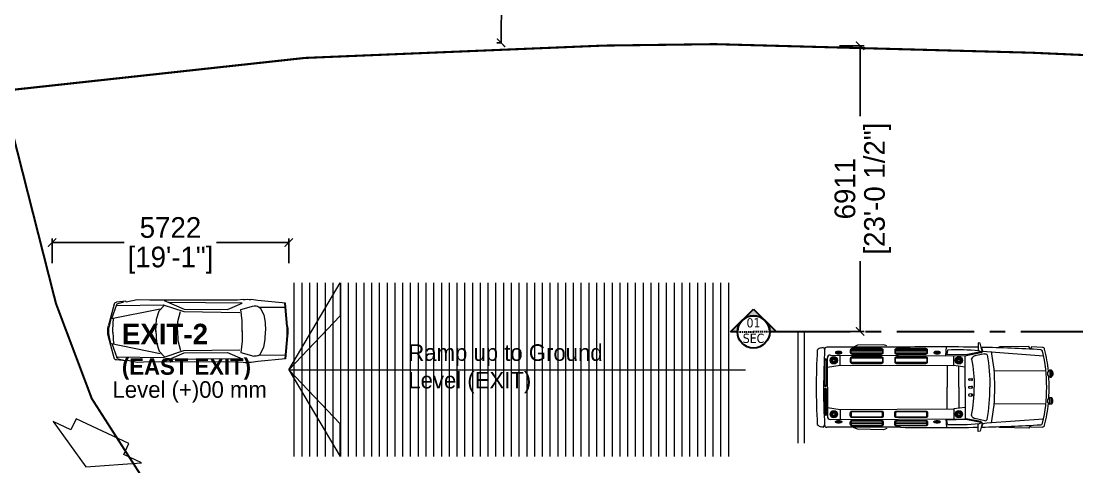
# Model space of a CAD drawing. Header units: millimetres. Extents: x 221017 to 6120115, y -1189702 to 83047459.
# Drawn here: x 2959537 to 2985056, y 68119 to 78901 of the extents above; entities that cross this region are included whole.
import ezdxf

# ---------------------------------------------------------------- set-up
doc = ezdxf.new("R2010")
doc.units = ezdxf.units.MM
doc.header["$LTSCALE"] = 150
doc.header["$MEASUREMENT"] = 0
doc.header["$PDMODE"] = 35
doc.header["$PDSIZE"] = -20
for name, pattern in [('BORDER', [1.75, 0.5, -0.25, 0.5, -0.25, 0, -0.25]), ('CENTERX2', [4, 2.5, -0.5, 0.5, -0.5]), ('HIDDEN', [0.375, 0.25, -0.125])]:
    doc.linetypes.add(name, pattern=pattern)
doc.layers.get('0').update_dxf_attribs({"linetype": 'CONTINUOUS', "lineweight": 9})
doc.layers.get('DEFPOINTS').update_dxf_attribs({"linetype": 'HIDDEN'})
for name, color, linetype, lineweight in [('CAR', 32, 'CONTINUOUS', 9), ('DIM', 7, 'CONTINUOUS', 13), ('FUR', 8, 'CONTINUOUS', 5), ('RAMP', 251, 'CONTINUOUS', 5), ('section line', 254, 'CONTINUOUS', 30), ('SQ FT', 7, 'CONTINUOUS', 9)]:
    doc.layers.add(name, color=color, linetype=linetype, lineweight=lineweight)
doc.layers.add('Propoerty Line', color=3, linetype='BORDER')
doc.layers.add('TEXT', color=7, linetype='CONTINUOUS')
doc.styles.get("Standard").update_dxf_attribs({"font": 'GOTHIC.TTF', "width": 0.8})
doc.styles.add('Tahoma', font='tahoma.ttf')
doc.styles.add('Text Layout', font='GOTHIC.TTF')
doc.dimstyles.new('scale 50mm NEW', dxfattribs={"dimscale": 0, "dimtxt": 500, "dimasz": 200, "dimexe": 100, "dimexo": 100, "dimgap": 100, "dimtad": 0, "dimdec": 0, "dimzin": 1, "dimdsep": 46, "dimtxsty": 'Text Layout', "dimblk": 'ARCHTICK', "dimcen": 0.09, "dimclrd": 256, "dimclre": 256, "dimadec": 0, "dimazin": 0, "dimtfac": 1, "dimtdec": 0, "dimtmove": 1, "dimatfit": 0, "dimfxl": 0, "dimtolj": 1, "dimtzin": 0, "dimarcsym": 0})

# ---------------------------------------------------------------- blocks, each defined once
blk = doc.blocks.new('CAR2')
for p, q in [((-87.4, 23.1), (-92.9, 3)), ((-89.6, 9.5), (-84.9, 22.8)), ((-76.3, 25.9), (-85.2, 25)), ((-85, 22), (-40.8, 22.6)), ((-83.7, 23.9), (-78.1, 25.4)), ((-76.1, 25), (-76.3, 25.9)), ((-65.7, 27.4), (-76, 25.2)), ((-53.4, 26.8), (-65.7, 27.4)), ((29.8, 27.1), (-53.4, 26.8)), ((-44.6, 16.8), (-39.5, 22.2)), ((-40.8, 22.6), (-21.1, 16.2)), ((-40, 26.7), (-21, 18.4)), ((34.4, 24.1), (-35.4, 24.7)), ((20.4, 18), (34.4, 24.1)), ((35.3, 27.6), (29.8, 27.1)), ((33, 18), (45.5, 21.4)), ((49.3, 26.5), (42.7, 27.5)), ((75.5, 23.9), (49.3, 26.5)), ((49.7, 20.8), (51.5, 19.6)), ((51.1, 20.3), (74.8, 20.4)), ((51.1, 20.3), (54.8, 12.9)), ((76.6, 2), (74.7, 23.9)), ((77.4, 2), (75.5, 23.9)), ((-91.4, 9.2), (-43.8, 18.8)), ((-47.1, 8.9), (-44.6, 16.8)), ((-26.9, 6.5), (-24.4, 16.2)), ((-21.1, 16.2), (32, 15.4)), ((-21, 18.4), (20.4, 18)), ((34.1, 7.3), (33, 18)), ((54.8, 12.9), (56.1, 5.6)), ((-90.5, 9.3), (-92.1, 1.9)), ((-88.8, -1.2), (-88.1, 9.8)), ((-47.8, -3), (-47.1, 8.9)), ((-27.3, -2.9), (-26.9, 6.5)), ((34.3, -2.7), (34.1, 7.3)), ((56.1, 5.6), (56.4, -2.2)), ((-87.4, -28), (-92.9, -7.9)), ((-90.5, -14.2), (-92.1, -6.7)), ((-88.8, -3.7), (-88.1, -14.7)), ((-47.8, -1.9), (-47.1, -13.8)), ((-27.3, -2), (-26.9, -11.4)), ((34.3, -2.1), (34.1, -12.2)), ((56.1, -10.5), (56.4, -2.7)), ((76.6, -6.8), (74.7, -28.7)), ((77.4, -6.8), (75.5, -28.8)), ((-91.4, -14), (-43.8, -23.6)), ((-89.6, -14.3), (-84.9, -27.6)), ((-47.1, -13.8), (-44.6, -21.6)), ((-26.9, -11.4), (-24.4, -21)), ((34.1, -12.2), (33, -22.8)), ((51.1, -25.1), (54.8, -17.7)), ((54.8, -17.7), (56.1, -10.5)), ((-76.3, -30.8), (-85.2, -29.9)), ((-85, -26.8), (-40.8, -27.5)), ((-83.7, -28.7), (-78.1, -30.3)), ((-76.1, -29.8), (-76.3, -30.8)), ((-65.7, -32.2), (-76, -30)), ((-44.6, -21.6), (-39.5, -27)), ((-40.8, -27.5), (-21.1, -21)), ((-40, -31.6), (-21, -23.2)), ((34.4, -28.9), (-35.4, -29.5)), ((-21.1, -21), (32, -20.2)), ((-21, -23.2), (20.4, -22.8)), ((20.4, -22.8), (34.4, -28.9)), ((33, -22.8), (45.5, -26.3)), ((75.5, -28.8), (49.3, -31.4)), ((49.7, -25.6), (51.5, -24.5)), ((51.1, -25.1), (74.8, -25.2)), ((-53.4, -31.7), (-65.7, -32.2)), ((29.8, -31.9), (-53.4, -31.7)), ((35.3, -32.5), (29.8, -31.9)), ((49.3, -31.4), (42.7, -32.3))]:
    blk.add_line(p, q)
for centre, radius, start, end in [((-85, 22.5), 2.57, 95.8102, 164.6615), ((-83.3, 22.2), 1.71, 105.4862, 160.7894), ((38.3, -3.1), 30.8, 81.9284, 95.6257), ((46.9, 16.5), 5.14, 56.2641, 105.5306), ((-73.1, -2.4), 20.5, 164.6615, 195.3385), ((-72, -2.4), 20.5, 167.9052, 192.0948), ((25.4, -2.4), 51.4, 355.0592, 4.9408), ((26.2, -2.4), 51.4, 355.0592, 4.9408), ((-68.3, -2.4), 20.5, 176.4735, 183.5265), ((-85, -27.3), 2.57, 195.3385, 264.1898), ((-83.3, -27.1), 1.71, 199.2106, 254.5138), ((46.9, -21.3), 5.14, 254.4694, 303.7359), ((38.3, -1.8), 30.8, 264.3743, 278.0716)]:
    blk.add_arc(centre, radius, start, end)
blk = doc.blocks.new('*X24')
at = {"color": 0}
for p, q in [((46760, 29240), (46760, 29299)), ((46770, 29215), (46770, 29323)), ((46780, 29200), (46780, 29338)), ((46790, 29189), (46790, 29349))]:
    blk.add_line(p, q, dxfattribs=at)
blk = doc.blocks.new('*X25')
at = {"color": 0}
for p, q in [((32130, 20321), (32130, 20396)), ((32140, 20306), (32140, 20411)), ((32150, 20296), (32150, 20421)), ((32160, 20288), (32160, 20429)), ((32170, 20283), (32170, 20434)), ((32180, 20379), (32180, 20438)), ((32180, 20279), (32180, 20341)), ((32190, 20387), (32190, 20440)), ((32190, 20277), (32190, 20332)), ((32200, 20390), (32200, 20441)), ((32200, 20276), (32200, 20329)), ((32210, 20390), (32210, 20441)), ((32210, 20276), (32210, 20330)), ((32220, 20386), (32220, 20440)), ((32220, 20277), (32220, 20333)), ((32230, 20376), (32230, 20437)), ((32230, 20280), (32230, 20343)), ((32240, 20284), (32240, 20433)), ((32250, 20290), (32250, 20428)), ((32260, 20297), (32260, 20420)), ((32270, 20308), (32270, 20409)), ((32280, 20325), (32280, 20392))]:
    blk.add_line(p, q, dxfattribs=at)
blk = doc.blocks.new('*X26')
at = {"color": 0}
for p, q in [((32570, 19721), (32570, 19748)), ((32580, 19715), (32580, 19754)), ((32590, 19712), (32590, 19758)), ((32600, 19709), (32600, 19761)), ((32610, 19707), (32610, 19763)), ((32620, 19706), (32620, 19764)), ((32630, 19705), (32630, 19765)), ((32640, 19705), (32640, 19765)), ((32650, 19705), (32650, 19765)), ((32660, 19706), (32660, 19764)), ((32670, 19707), (32670, 19763)), ((32680, 19709), (32680, 19761)), ((32690, 19711), (32690, 19758)), ((32700, 19715), (32700, 19754)), ((32710, 19721), (32710, 19748))]:
    blk.add_line(p, q, dxfattribs=at)
blk = doc.blocks.new('*X23')
at = {"color": 0}
for p, q in [((48730, 30344), (48730, 30372)), ((48740, 30335), (48740, 30381))]:
    blk.add_line(p, q, dxfattribs=at)
blk = doc.blocks.new('ambulance')
at = {"color": 251}
for p, q in [((259, 2067), (526, 2080)), ((526, 2080), (550, 2024)), ((5626, 2072), (5602, 2014)), ((5678, 2055), (5626, 2072)), ((1772, 1933), (1724, 1976)), ((1768, 1954), (2138, 1883)), ((5459, 1879), (2125, 1862)), ((2138, 1883), (2601, 1894)), ((2153, 1088), (2153, 1863)), ((2433, 1618), (2433, 1859)), ((3095, 1977), (3861, 1977)), ((3095, 1974), (3861, 1974)), ((3743, 2071), (5550, 2071)), ((4185, 1977), (4951, 1977)), ((4185, 1974), (4951, 1974)), ((5222, 1631), (5222, 1877)), ((2153, 1583), (2433, 1618)), ((2307, 1088), (2307, 1602)), ((5222, 1631), (2433, 1618)), ((2597, 1619), (2597, 1088)), ((5527, 1583), (5222, 1631)), ((5532, 1088), (5532, 1807)), ((2059, 1297), (1986, 1305)), ((1986, 1305), (1986, 1251)), ((1986, 1251), (2059, 1259)), ((1986, 1061), (1986, 1115)), ((1986, 1115), (2059, 1107)), ((2059, 1069), (1986, 1061)), ((2153, 1088), (2153, 314)), ((2307, 1088), (2307, 574)), ((2597, 558), (2597, 1088)), ((5532, 1088), (5532, 370)), ((1986, 925), (2059, 917)), ((1986, 871), (1986, 925)), ((2059, 879), (1986, 871)), ((2153, 593), (2433, 558)), ((5222, 545), (2433, 558)), ((2433, 558), (2433, 317)), ((5527, 593), (5222, 545)), ((5222, 545), (5222, 299)), ((1768, 223), (2138, 293)), ((5459, 298), (2125, 314)), ((2138, 293), (2601, 282)), ((259, 109), (526, 97)), ((526, 97), (550, 153)), ((1772, 243), (1724, 200)), ((3095, 203), (3861, 203)), ((3095, 200), (3861, 200)), ((3743, 105), (5550, 105)), ((4185, 203), (4951, 203)), ((4185, 200), (4951, 200)), ((5626, 104), (5602, 162)), ((5678, 121), (5626, 104))]:
    blk.add_line(p, q, dxfattribs=at)
for points in [[(550, 2024), (594, 2092), (1302, 2080), (1362, 2058)], [(2631, 1866), (2612, 2078)], [(4075, 2103), (4160, 2130), (4797, 2119), (4892, 2073)], [(1620, 1963), (229, 1861)], [(1724, 1976), (1620, 1963)], [(1671, 1910), (1914, 1857)], [(1724, 1976), (1749, 2070)], [(1772, 1933), (2125, 1862)], [(2583, 1999), (2601, 1894)], [(1998, 1777), (1998, 1783)], [(1443, 1499), (173, 1488)], [(1443, 677), (173, 688)], [(1620, 213), (229, 315)], [(1671, 266), (1914, 320)], [(1772, 243), (2125, 314)], [(1998, 399), (1998, 394)], [(2583, 177), (2601, 282)], [(2631, 310), (2612, 98)], [(550, 153), (594, 84), (1302, 96), (1362, 118)], [(1724, 200), (1620, 213)], [(1724, 200), (1749, 106)], [(4075, 73), (4160, 47), (4797, 57), (4892, 104)]]:
    blk.add_lwpolyline(points, dxfattribs=at)
for points in [[(1782, 2167), (1834, 2176), (1838, 1995), (1771, 1959), (1735, 1974)], [(74, 1340), (38, 1340), (38, 1506), (74, 1506)], [(74, 837), (38, 837), (38, 670), (74, 670)], [(1782, 9), (1834, 0), (1838, 181), (1771, 217), (1735, 202)]]:
    blk.add_lwpolyline(points, close=True, dxfattribs=at)
for points in [[(1617, 1883, 0.047848), (1546, 1088, 0.101627)], [(1678, 1908, 0.400157), (1617, 1883, -0.493065)], [(1901, 1862, -0.29053), (1998, 1783, 0.723643)], [(1998, 1777, 0.054128), (1930, 1088, 3.537288)], [(1617, 293, -0.047848), (1546, 1088, -0.101627)], [(1998, 399, -0.054128), (1930, 1088, -3.537288)], [(1678, 269, -0.400157), (1617, 293, 0.493065)], [(1901, 314, 0.29053), (1998, 394, -0.723643)]]:
    blk.add_lwpolyline(points, format="xyb", dxfattribs=at)
for points in [[(2762, 1937, -0.210212), (2767, 1947, -0.095057), (2786, 1959, -0.051773), (2809, 1965, -0.039024), (2841, 1967, -0.039024), (2874, 1965, -0.051773), (2897, 1959, -0.095057), (2916, 1947, -0.210212), (2920, 1937, -0.210212), (2916, 1928, -0.095057), (2897, 1916, -0.051773), (2874, 1910, -0.039024), (2841, 1907, -0.039024), (2809, 1910, -0.051773), (2786, 1916, -0.095057), (2767, 1928, -0.210212)], [(3115, 1904, -0.414214), (3075, 1944), (3075, 1997, -0.414214), (3115, 2037), (3841, 2037, -0.414214), (3881, 1997), (3881, 1944, -0.414214), (3841, 1904)], [(3115, 1675, -0.414214), (3075, 1715), (3075, 1793, -0.414214), (3115, 1833), (3841, 1833, -0.414214), (3881, 1793), (3881, 1715, -0.414214), (3841, 1675)], [(3115, 2017, 0.414214), (3095, 1997), (3095, 1944, 0.414214), (3115, 1924), (3841, 1924, 0.414214), (3861, 1944), (3861, 1997, 0.414214), (3841, 2017)], [(3115, 1813, 0.414214), (3095, 1793), (3095, 1715, 0.414214), (3115, 1695), (3841, 1695, 0.414214), (3861, 1715), (3861, 1793, 0.414214), (3841, 1813)], [(4205, 1904, -0.414214), (4165, 1944), (4165, 1997, -0.414214), (4205, 2037), (4931, 2037, -0.414214), (4971, 1997), (4971, 1944, -0.414214), (4931, 1904)], [(4205, 1675, -0.414214), (4165, 1715), (4165, 1793, -0.414214), (4205, 1833), (4931, 1833, -0.414214), (4971, 1793), (4971, 1715, -0.414214), (4931, 1675)], [(4205, 2017, 0.414214), (4185, 1997), (4185, 1944, 0.414214), (4205, 1924), (4931, 1924, 0.414214), (4951, 1944), (4951, 1997, 0.414214), (4931, 2017)], [(4205, 1813, 0.414214), (4185, 1793), (4185, 1715, 0.414214), (4205, 1695), (4931, 1695, 0.414214), (4951, 1715), (4951, 1793, 0.414214), (4931, 1813)], [(5178, 1937, -0.210212), (5183, 1947, -0.095057), (5202, 1959, -0.051773), (5225, 1965, -0.039024), (5257, 1967, -0.039024), (5290, 1965, -0.051773), (5313, 1959, -0.095057), (5332, 1947, -0.210212), (5336, 1937, -0.210212), (5332, 1928, -0.095057), (5313, 1916, -0.051773), (5290, 1910, -0.039024), (5257, 1907, -0.039024), (5225, 1910, -0.051773), (5202, 1916, -0.095057), (5183, 1928, -0.210212)], [(5535, 1737, -0.414214), (5575, 1778), (5569, 1778, -0.414214), (5610, 1738), (5619, 1154, -0.414214), (5580, 1113), (5585, 1113, -0.414214), (5545, 1152)], [(5590, 1738, 0.414214), (5570, 1758), (5575, 1758, 0.414214), (5555, 1738), (5565, 1153, 0.414214), (5585, 1133), (5579, 1133, 0.414214), (5599, 1153)], [(5535, 439, 0.414214), (5575, 398), (5569, 399, 0.414214), (5610, 438), (5619, 1023, 0.414214), (5580, 1063), (5585, 1063, 0.414214), (5545, 1024)], [(5590, 438, -0.414214), (5570, 419), (5575, 418, -0.414214), (5555, 439), (5565, 1024, -0.414214), (5585, 1043), (5579, 1043, -0.414214), (5599, 1023)], [(2762, 239, 0.210212), (2767, 229, 0.095057), (2786, 218, 0.051773), (2809, 211, 0.039024), (2841, 209, 0.039024), (2874, 211, 0.051773), (2897, 218, 0.095057), (2916, 229, 0.210212), (2920, 239, 0.210212), (2916, 248, 0.095057), (2897, 260, 0.051773), (2874, 266, 0.039024), (2841, 269, 0.039024), (2809, 266, 0.051773), (2786, 260, 0.095057), (2767, 248, 0.210212)], [(3115, 502, 0.414214), (3075, 462), (3075, 383, 0.414214), (3115, 343), (3841, 343, 0.414214), (3881, 383), (3881, 462, 0.414214), (3841, 502)], [(3115, 273, 0.414214), (3075, 233), (3075, 179, 0.414214), (3115, 139), (3841, 139, 0.414214), (3881, 179), (3881, 233, 0.414214), (3841, 273)], [(3115, 363, -0.414214), (3095, 383), (3095, 462, -0.414214), (3115, 482), (3841, 482, -0.414214), (3861, 462), (3861, 383, -0.414214), (3841, 363)], [(4205, 502, 0.414214), (4165, 462), (4165, 383, 0.414214), (4205, 343), (4931, 343, 0.414214), (4971, 383), (4971, 462, 0.414214), (4931, 502)], [(4205, 273, 0.414214), (4165, 233), (4165, 179, 0.414214), (4205, 139), (4931, 139, 0.414214), (4971, 179), (4971, 233, 0.414214), (4931, 273)], [(4205, 363, -0.414214), (4185, 383), (4185, 462, -0.414214), (4205, 482), (4931, 482, -0.414214), (4951, 462), (4951, 383, -0.414214), (4931, 363)], [(5178, 239, 0.210212), (5183, 229, 0.095057), (5202, 218, 0.051773), (5225, 211, 0.039024), (5257, 209, 0.039024), (5290, 211, 0.051773), (5313, 218, 0.095057), (5332, 229, 0.210212), (5336, 239, 0.210212), (5332, 248, 0.095057), (5313, 260, 0.051773), (5290, 266, 0.039024), (5257, 269, 0.039024), (5225, 266, 0.051773), (5202, 260, 0.095057), (5183, 248, 0.210212)], [(3115, 159, -0.414214), (3095, 179), (3095, 233, -0.414214), (3115, 253), (3841, 253, -0.414214), (3861, 233), (3861, 179, -0.414214), (3841, 159)], [(4205, 159, -0.414214), (4185, 179), (4185, 233, -0.414214), (4205, 253), (4931, 253, -0.414214), (4951, 233), (4951, 179, -0.414214), (4931, 159)]]:
    blk.add_lwpolyline(points, format="xyb", close=True, dxfattribs=at)
for centre, radius in [((2307, 1749), 90), ((2307, 1749), 82.9), ((5377, 1749), 90), ((5377, 1749), 82.9), ((2307, 1749), 60), ((2307, 1749), 30.6), ((5377, 1749), 60), ((5377, 1749), 30.6), ((2307, 427), 90), ((2307, 427), 82.9), ((2307, 427), 60), ((2307, 427), 30.6), ((5377, 427), 90), ((5377, 427), 82.9), ((5377, 427), 60), ((5377, 427), 30.6)]:
    blk.add_circle(centre, radius, dxfattribs=at)
for centre, radius, start, end in [((2830, -43446), 45526, 88.8505, 91.2502), ((3900, 1113), 3806, 166.198, 174.434), ((3900, 1113), 3746, 166.7367, 180.3867), ((262, 2007), 60, 92.7087, 166.198), ((301, 1962), 48, 93.3483, 166.7367), ((2830, -43446), 45526, 91.3492, 93.1885), ((5666, 1115), 4240, 168.4665, 180.3675), ((1772, 1965), 12, 185.1803, 251.7325), ((2312, -2970), 4976, 86.8775, 95.7561), ((5460, 1807), 72, 0, 90.3686), ((5550, 2021), 50, 3.0668, 90), ((-12170, 1072), 17796, 0.053, 3.0668), ((5677, 1932), 124, 32.804, 89.6609), ((-12053, 1072), 17859, 359.9989, 2.9752), ((111, 1423), 110, 130.8392, 229.1608), ((48, 1423), 87.6, 287.7607, 72.2393), ((3900, 1113), 3806, 176.3779, 180.3806), ((1996, 1278), 26, 112.5563, 247.4437), ((2053, 1278), 20, 287.9126, 72.0874), ((3900, 1063), 3806, 179.6194, 183.6221), ((3900, 1063), 3746, 179.6133, 193.2633), ((5666, 1061), 4240, 179.6325, 191.5335), ((1996, 1088), 26, 112.5563, 247.4437), ((2053, 1088), 20, 287.9126, 72.0874), ((-12170, 1105), 17796, 356.9332, 359.947), ((-12053, 1105), 17859, 357.0248, 0.0011), ((111, 753), 110, 130.8392, 229.1608), ((48, 753), 87.6, 287.7607, 72.2393), ((1996, 898), 26, 112.5563, 247.4437), ((2053, 898), 20, 287.9126, 72.0874), ((3900, 1063), 3806, 185.566, 193.802), ((5460, 370), 72, 269.6314, 0), ((262, 169), 60, 193.802, 267.2913), ((301, 214), 48, 193.2633, 266.6517), ((2830, 45622), 45526, 266.8115, 268.6508), ((1772, 211), 12, 108.2675, 174.8197), ((2312, 5146), 4976, 264.2439, 273.1225), ((2830, 45622), 45526, 268.7498, 271.1495), ((5550, 155), 50, 270, 356.9332), ((5677, 245), 124, 270.3391, 327.196)]:
    blk.add_arc(centre, radius, start, end, dxfattribs=at)
for name, p in [('*X25', (-29897, -18610)), ('*X25', (-26827, -18610)), ('*X23', (-46756, -29080)), ('*X24', (-46756, -28516)), ('*X26', (-29799, -19496)), ('*X26', (-27383, -19496))]:
    blk.add_blockref(name, p, dxfattribs=at)
at = {"color": 251, "xscale": -1, "rotation": 180}
for name, p in [('*X26', (-29799, 21672)), ('*X26', (-27383, 21672)), ('*X24', (-46756, 30692)), ('*X23', (-46756, 31446)), ('*X23', (-46756, 31256)), ('*X25', (-29897, 20786)), ('*X25', (-26827, 20786))]:
    blk.add_blockref(name, p, dxfattribs=at)
blk = doc.blocks.new('_ARCHTICK')
at = {"color": 0, "linetype": 'ByBlock', "const_width": 0.15}
blk.add_lwpolyline([(-0.5, -0.5), (0.5, 0.5)], dxfattribs=at)
blk = doc.blocks.new('*D239')
at = {"layer": 'DEFPOINTS', "color": 0, "ltscale": 0.5, "transparency": 16777216}
for p in [(2960286, 73544), (2966008, 72568), (2960286, 72439)]:
    blk.add_point(p, dxfattribs=at)
at = {"layer": 'DIM', "lineweight": -2, "ltscale": 0.5, "transparency": 16777216}
for p, q in [((2960286, 73044), (2960286, 73644)), ((2960286, 73544), (2962030, 73544)), ((2966008, 73544), (2964263, 73544)), ((2966008, 73044), (2966008, 73644))]:
    blk.add_line(p, q, dxfattribs=at)
at = {"layer": 'DIM', "lineweight": -2, "ltscale": 0.5, "transparency": 16777216, "xscale": 200, "yscale": 200, "zscale": 200, "rotation": 180}
blk.add_blockref('_ARCHTICK', (2960286, 73544), dxfattribs=at)
at = {"layer": 'DIM', "lineweight": -2, "ltscale": 0.5, "transparency": 16777216, "xscale": 200, "yscale": 200, "zscale": 200}
blk.add_blockref('_ARCHTICK', (2966008, 73544), dxfattribs=at)
at = {"layer": 'DIM', "color": 0, "ltscale": 0.5, "transparency": 16777216, "char_height": 500, "attachment_point": 5, "style": 'Text Layout'}
for s, insert in [('\\A1;5722', (2963147, 73906)), ('\\A1;[19\'-1"]', (2963147, 73120))]:
    blk.add_mtext(s, dxfattribs=dict(at, insert=insert))
blk = doc.blocks.new('*D240')
at = {"layer": 'DEFPOINTS', "color": 0, "ltscale": 0.5, "transparency": 16777216}
for p in [(2977756, 78304), (2979815, 78304), (2977569, 71393)]:
    blk.add_point(p, dxfattribs=at)
at = {"layer": 'DIM', "lineweight": -2, "ltscale": 0.5, "transparency": 16777216}
for p, q in [((2979315, 78304), (2979915, 78304)), ((2979815, 78304), (2979815, 76599)), ((2979815, 71393), (2979815, 73098)), ((2979315, 71393), (2979915, 71393))]:
    blk.add_line(p, q, dxfattribs=at)
at = {"layer": 'DIM', "lineweight": -2, "ltscale": 0.5, "transparency": 16777216, "xscale": 200, "yscale": 200, "zscale": 200}
for p, rotation in [((2979815, 78304), 90), ((2979815, 71393), 270)]:
    blk.add_blockref('_ARCHTICK', p, dxfattribs=dict(at, rotation=rotation))
at = {"layer": 'DIM', "color": 0, "ltscale": 0.5, "transparency": 16777216, "char_height": 500, "attachment_point": 5, "rotation": 90, "style": 'Text Layout'}
for s, insert in [('\\A1;[23\'-0 1/2"]', (2980238, 74849)), ('\\A1;6911', (2979452, 74849))]:
    blk.add_mtext(s, dxfattribs=dict(at, insert=insert))
blk = doc.blocks.new('*D798')
at = {"layer": 'DEFPOINTS', "color": 0, "ltscale": 0.5, "transparency": 16777216}
for p in [(2971379, 96623), (2975200, 96572), (2974958, 78326)]:
    blk.add_point(p, dxfattribs=at)
at = {"layer": 'SQ FT', "linetype": 'Continuous', "lineweight": -2, "ltscale": 0.5, "transparency": 16777216}
for p, q in [((2971379, 96623), (2971275, 88809)), ((2971389, 96623), (2971279, 96624)), ((2971137, 78377), (2971240, 86191)), ((2971147, 78377), (2971037, 78378))]:
    blk.add_line(p, q, dxfattribs=at)
at = {"layer": 'SQ FT', "lineweight": -2, "ltscale": 0.5, "transparency": 16777216, "xscale": 200, "yscale": 200, "zscale": 200}
for p, rotation in [((2971379, 96623), 89.24088433761175), ((2971137, 78377), 269.2408843376118)]:
    blk.add_blockref('_ARCHTICK', p, dxfattribs=dict(at, rotation=rotation))
at = {"layer": 'SQ FT', "color": 0, "ltscale": 0.5, "transparency": 16777216, "char_height": 500, "attachment_point": 5, "rotation": 89.2409, "style": 'Text Layout'}
for s, insert in [('\\A1;[60\'-10"]', (2971682, 87494)), ('\\A1;18248', (2970895, 87505))]:
    blk.add_mtext(s, dxfattribs=dict(at, insert=insert))

msp = doc.modelspace()

# ---------------------------------------------------------------- hatches: boundary and pattern name
at = {"layer": 'RAMP', "ltscale": 0.5}
h = msp.add_hatch(dxfattribs=at)
h.set_pattern_fill('ANSI31', color=256, scale=1500, angle=45, style=0)
h.set_pattern_definition([(90, (2911577.74, 78103.02), (-187.5, 3e-14), [])])
h.paths.add_polyline_path([(2966007.8, 72568.2), (2976746.3, 72568.2), (2976746.3, 68368.2), (2966007.8, 68368.2)])
h.paths.add_polyline_path([(2968765, 70496.1), (2974242.8, 70496.1), (2974242.8, 71035.8), (2968765, 71035.8)], flags=24)
at = {"layer": 'section line'}
h = msp.add_hatch(color=256, dxfattribs=at)
edge = h.paths.add_edge_path()
edge.add_line((2976848.9, 71384.4), (2976687.1, 71384.4))
edge.add_line((2976687.1, 71384.4), (2977239.6, 71936.8))
edge.add_line((2977239.6, 71936.8), (2977792, 71384.4))
edge.add_line((2977792, 71384.4), (2977630.2, 71384.4))
edge.add_arc((2977239.6, 71384.4), 390.6, 0, 180)

# ---------------------------------------------------------------- linework, layer by layer
at = {"ltscale": 0.5}
for points in [[(2966007.8, 70468.2), (2967245.9, 72568.2), (2967245.9, 71773.7), (2966007.8, 70468.2)], [(2966007.8, 70468.2), (2967245.9, 68368.2), (2967245.9, 69162.7), (2966007.8, 70468.2)], [(2962140.6, 68684.8), (2960864.8, 69279.8), (2960741.5, 69015.4), (2960308.6, 69217.2), (2961100.1, 68119), (2962450.2, 68218.6), (2962017.3, 68420.4)]]:
    msp.add_lwpolyline(points, close=True, dxfattribs=at)
msp.add_lwpolyline([(2966007.8, 70468.2), (2977046.3, 70468.2)], dxfattribs=at)
at = {"layer": 'FUR', "ltscale": 0.5}
for p, q in [((2978321.3, 68693.2), (2978321.3, 71393.2)), ((2978471.3, 68693.2), (2978471.3, 71393.2))]:
    msp.add_line(p, q, dxfattribs=at)
at = {"layer": 'Propoerty Line', "lineweight": 15, "const_width": 50.8}
msp.add_lwpolyline([(2991256.6, 77814.7), (2983954.8, 78136.4), (2976304.6, 78343.5), (2973612.3, 78308.5), (2966396, 78010), (2959074.2, 77210.9), (2960379.1, 72071.3), (2961245.4, 69770), (2963846.7, 65707), (2966575.6, 61419.1), (2970025.6, 56067.4), (2974389.3, 49219.6), (2980377, 50313.8), (2983534.9, 50921.2), (2985797.9, 51053.6)], dxfattribs=at)
msp.add_lwpolyline([(2991256.6, 77814.7), (2983954.8, 78136.4), (2976304.6, 78343.5), (2973612.3, 78308.5), (2966396, 78010), (2959074.2, 77210.9), (2960379.1, 72071.3), (2961245.4, 69770), (2963846.7, 65707), (2966575.6, 61419.1), (2970025.6, 56067.4), (2974389.3, 49219.6), (2980377, 50313.8), (2983534.9, 50921.2), (2985797.9, 51053.6)], dxfattribs=at)
at = {"layer": 'section line'}
for p, q in [((2976687.1, 71384.4), (2977239.6, 71936.8)), ((2976963.4, 71660.6), (2977239.6, 71936.8)), ((2977239.6, 71936.8), (2977792, 71384.4)), ((2977239.6, 71936.8), (2977515.8, 71660.6)), ((2976848.9, 71384.4), (2976687.1, 71384.4)), ((2976848.9, 71384.4), (2976880, 71384.4)), ((2976901.8, 71384.4), (2976932.9, 71384.4)), ((2976953.3, 71384.4), (2976984.4, 71384.4)), ((2977006.1, 71384.4), (2977037.2, 71384.4)), ((2977057.6, 71384.4), (2977088.7, 71384.4)), ((2977110.4, 71384.4), (2977141.5, 71384.4)), ((2977162, 71384.4), (2977193.1, 71384.4)), ((2977213.5, 71384.4), (2977244.6, 71384.4)), ((2977265.6, 71384.4), (2977234.5, 71384.4)), ((2977317.2, 71384.4), (2977286.1, 71384.4)), ((2977368.7, 71384.4), (2977337.6, 71384.4)), ((2977421.5, 71384.4), (2977390.4, 71384.4)), ((2977473, 71384.4), (2977441.9, 71384.4)), ((2977525.8, 71384.4), (2977494.7, 71384.4)), ((2977577.4, 71384.4), (2977546.3, 71384.4)), ((2977630.2, 71384.4), (2977599.1, 71384.4)), ((2977792, 71384.4), (2977630.2, 71384.4))]:
    msp.add_line(p, q, dxfattribs=at)
at = {"layer": 'section line', "linetype": 'CENTERX2', "ltscale": 5}
msp.add_line((3036574.7, 71384.4), (2977792, 71384.4), dxfattribs=at)
at = {"layer": 'section line'}
msp.add_circle((2977239.6, 71384.4), 390.6, dxfattribs=at)
for start, end in [(0, 180), (45, 135)]:
    msp.add_arc((2977239.6, 71384.4), 390.6, start, end, dxfattribs=at)

# ---------------------------------------------------------------- block references
at = {"layer": 'CAR', "xscale": -25.42568710353225, "yscale": 25.42568710341584, "zscale": 25.42568710321893, "rotation": 180}
msp.add_blockref('CAR2', (2964009.3, 71343.1), dxfattribs=at)
at = {"layer": 'CAR', "color": 6, "linetype": 'Continuous', "xscale": 0.9853418744169176, "yscale": 0.9853418744169176, "zscale": 0.9853418744169176, "rotation": 180}
msp.add_blockref('ambulance', (2984477.3, 71117.4), dxfattribs=at)

# ---------------------------------------------------------------- texts
at = {"layer": 'section line', "ltscale": 0.5, "insert": (2977239.6, 71716.4), "char_height": 225, "width": 346.289, "attachment_point": 2, "style": 'Tahoma'}
msp.add_mtext('01 SEC', dxfattribs=at)
at = {"layer": 'TEXT', "ltscale": 0.5, "char_height": 400, "attachment_point": 1}
for s, insert, width in [('{\\fCentury Gothic|b1|i0|c0|p34;\\H1.25x;\\W1;EXIT-2\\P\\H0.8x;(EAST EXIT)}', (2961973.7, 71580.5), 3496.357), ('{\\W1;Ramp up to Ground Level (EXIT)}', (2968895.2, 71083.3), 6020.55), ('{\\W1;Level (+)00 mm }', (2961746.7, 70190.2), 6712.277)]:
    msp.add_mtext(s, dxfattribs=dict(at, insert=insert, width=width))

# ---------------------------------------------------------------- dimensions: what is measured, and where the dimension line sits
at = {"layer": 'DIM', "ltscale": 0.5}
dim = msp.add_linear_dim(base=(2979814.6, 78304.2), p1=(2977568.9, 71393.2), p2=(2977756, 78304.2), angle=90, dimstyle='scale 50mm NEW', override={"dimscale": 1, "dimpost": '\\X'}, dxfattribs=at)
dim.commit()
dim.dimension.update_dxf_attribs({"geometry": '*D240', "text_midpoint": (2979814.6, 74848.7)})
dim = msp.add_linear_dim(base=(2960285.7, 73543.8), p1=(2966007.8, 72568.2), p2=(2960285.7, 72439.1), dimstyle='scale 50mm NEW', override={"dimscale": 1, "dimpost": '\\X'}, dxfattribs=at)
dim.commit()
dim.dimension.update_dxf_attribs({"geometry": '*D239', "text_midpoint": (2963146.7, 73543.8)})
at = {"layer": 'SQ FT', "ltscale": 0.5}
dim = msp.add_aligned_dim(p1=(2974958.5, 78326), p2=(2975200.2, 96572.4), distance=3821.9, dimstyle='scale 50mm NEW', override={"dimscale": 1, "dimpost": '\\X', "dimfxl": 10}, dxfattribs=at)
dim.commit()
dim.dimension.update_dxf_attribs({"geometry": '*D798', "text_midpoint": (2971257.8, 87499.9)})

doc.saveas('drawing.dxf')
